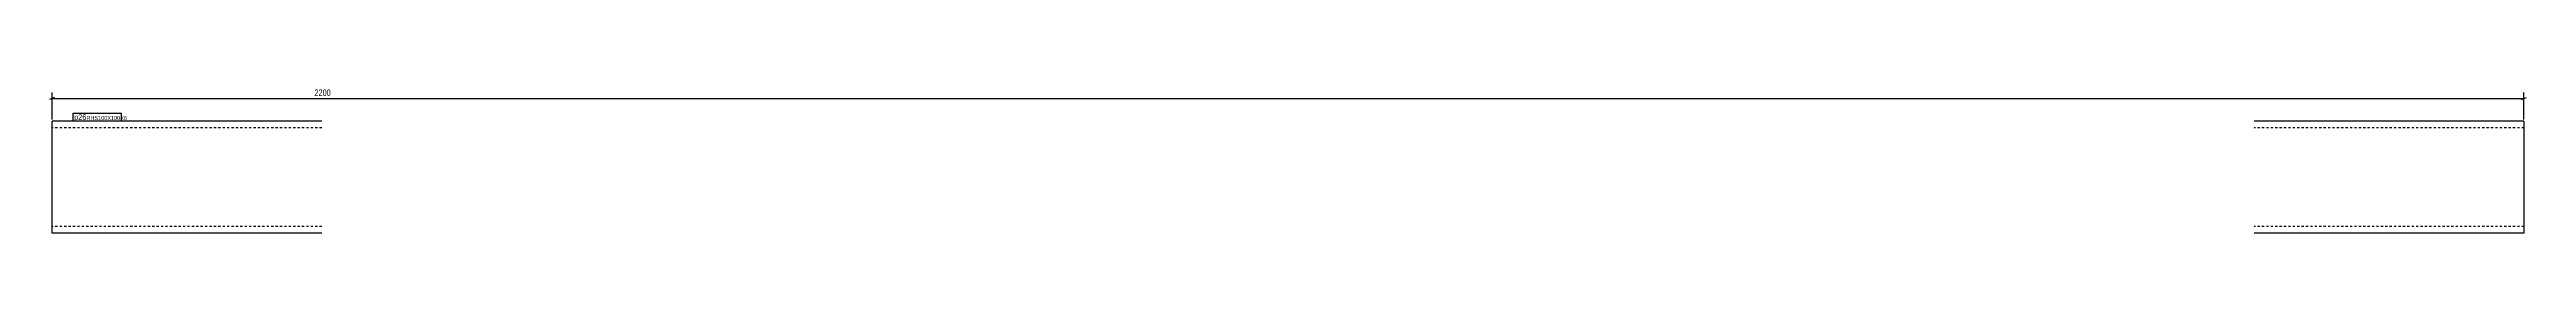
# Model space of a CAD drawing. Header units: millimetres. Extents: x 4 to 2209, y 4 to 134.
import ezdxf

# ---------------------------------------------------------------- set-up
doc = ezdxf.new("R2010")
doc.units = ezdxf.units.MM
doc.linetypes.add('DXK_LINE_DOT2', pattern=[3.9198, 1.9599, -1.9599])
for name, color, linetype in [('MÅLSÆTNING', 7, 'Continuous'), ('STÅL', 7, 'Continuous'), ('TEKST', 7, 'Continuous')]:
    doc.layers.add(name, color=color, linetype=linetype)
doc.styles.add('Arial Narrow', font='ARIALN.TTF', dxfattribs={"height": 0.2})

msp = doc.modelspace()

# ---------------------------------------------------------------- linework, layer by layer
at = {"layer": 'MÅLSÆTNING', "color": 7, "linetype": 'Continuous'}
for p, q in [((9, 125.7), (4.5, 123.9)), ((6.8, 106), (6.8, 130.1)), ((6.8, 124.8), (2206.8, 124.8)), ((2204.5, 123.9), (2209, 125.7)), ((2206.8, 106), (2206.8, 130.1))]:
    msp.add_line(p, q, dxfattribs=at)
at = {"layer": 'STÅL', "color": 2, "linetype": 'Continuous'}
for p, q in [((246.8, 104.5), (6.8, 104.5)), ((6.8, 92.5), (6.8, 104.5)), ((6.8, 5.4), (6.8, 92.5)), ((2206.8, 104.5), (1966.8, 104.5)), ((2206.8, 104.5), (2206.8, 4.5)), ((6.8, 4.5), (6.8, 5.4)), ((246.8, 4.5), (6.8, 4.5)), ((2206.8, 4.5), (1966.8, 4.5))]:
    msp.add_line(p, q, dxfattribs=at)
at = {"layer": 'STÅL', "color": 7, "linetype": 'DXK_LINE_DOT2'}
for p, q in [((246.8, 98.5), (6.8, 98.5)), ((2206.8, 98.5), (1966.8, 98.5)), ((6.8, 10.5), (6.8, 11)), ((246.8, 10.5), (6.8, 10.5)), ((2206.8, 10.5), (1966.8, 10.5)), ((2206.8, 10.5), (2206.8, 11))]:
    msp.add_line(p, q, dxfattribs=at)

# ---------------------------------------------------------------- next in the draw order: wipeouts: each hides what was drawn before it
at = {"color": 0}
for points, layer in [([(1974.5, 125.9), (1974.5, 134.3), (239, 134.3), (239, 125.9)], 'MÅLSÆTNING'), ([(35.8, 105.6), (35.8, 110.8), (26.3, 110.8), (26.3, 105.6)], 'TEKST')]:
    msp.add_wipeout(points, dxfattribs=at).dxf.layer = layer

# ---------------------------------------------------------------- next in the draw order: texts
at = {"layer": 'MÅLSÆTNING', "color": 3, "style": 'Arial Narrow'}
msp.add_text('2200', height=5.73, dxfattribs=at).set_placement((240.2, 127.1))

# ---------------------------------------------------------------- next in the draw order: wipeouts: each hides what was drawn before it
at = {"color": 0}
msp.add_wipeout([(35.8, 105.6), (35.8, 110.8), (26.3, 110.8), (26.3, 105.6)], dxfattribs=at).dxf.layer = 'TEKST'

# ---------------------------------------------------------------- next in the draw order: linework, layer by layer
at = {"layer": 'TEKST', "color": 7, "linetype": 'Continuous'}
msp.add_line((25.4, 104.7), (25.4, 111.7), dxfattribs=at)

# ---------------------------------------------------------------- next in the draw order: wipeouts: each hides what was drawn before it
at = {"color": 0}
msp.add_wipeout([(67.6, 105.6), (67.6, 109.3), (37.4, 109.3), (37.4, 105.6)], dxfattribs=at).dxf.layer = 'TEKST'

# ---------------------------------------------------------------- next in the draw order: wipeouts: each hides what was drawn before it
msp.add_wipeout([(67.6, 105.6), (67.6, 109.3), (37.4, 109.3), (37.4, 105.6)], dxfattribs=at).dxf.layer = 'TEKST'

# ---------------------------------------------------------------- next in the draw order: linework, layer by layer
at = {"layer": 'TEKST', "color": 7, "linetype": 'Continuous'}
for p, q in [((25.4, 111.7), (68.5, 111.7)), ((68.5, 104.7), (68.5, 111.7)), ((25.4, 104.7), (68.5, 104.7))]:
    msp.add_line(p, q, dxfattribs=at)

# ---------------------------------------------------------------- next in the draw order: texts
at = {"layer": 'TEKST', "color": 3, "style": 'Arial Narrow'}
for s, height, p in [('p26', 5.01, (26.3, 105.6)), ('RHS100X100X6', 3.579, (37.4, 105.6))]:
    msp.add_text(s, height=height, dxfattribs=at).set_placement(p)

doc.saveas('drawing.dxf')
